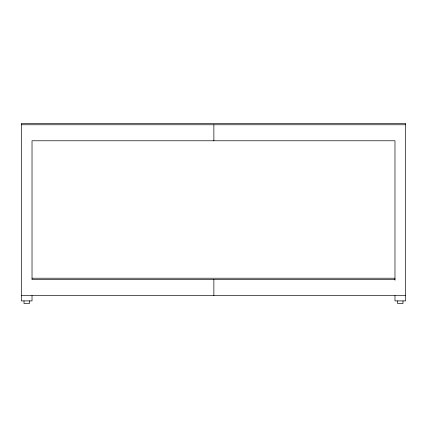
<?xml version="1.0" encoding="UTF-8"?>
<svg xmlns="http://www.w3.org/2000/svg" width="427" height="427" viewBox="0 0 427 427"><rect width="100%" height="100%" fill="white"/><g stroke="black" fill="none" stroke-linecap="round" stroke-linejoin="round"><path stroke-width="0.64" d="M21.35 124.764L405.65 124.764M32.025 278.217L394.975 278.217M394.975 279.552L32.025 279.552L32.025 140.777L394.975 140.777L394.975 280.219M21.35 295.564L405.65 295.564M402.981 300.902L402.981 303.57L397.644 303.57L397.644 300.902M394.975 295.564L394.975 300.902L405.65 300.902L405.65 123.43L21.35 123.43L21.35 300.902L32.025 300.902L32.025 295.564M213.868 124.764L213.868 140.777M213.868 279.552L213.868 295.564M29.356 300.902L29.356 303.57L24.019 303.57L24.019 300.902"/></g></svg>
